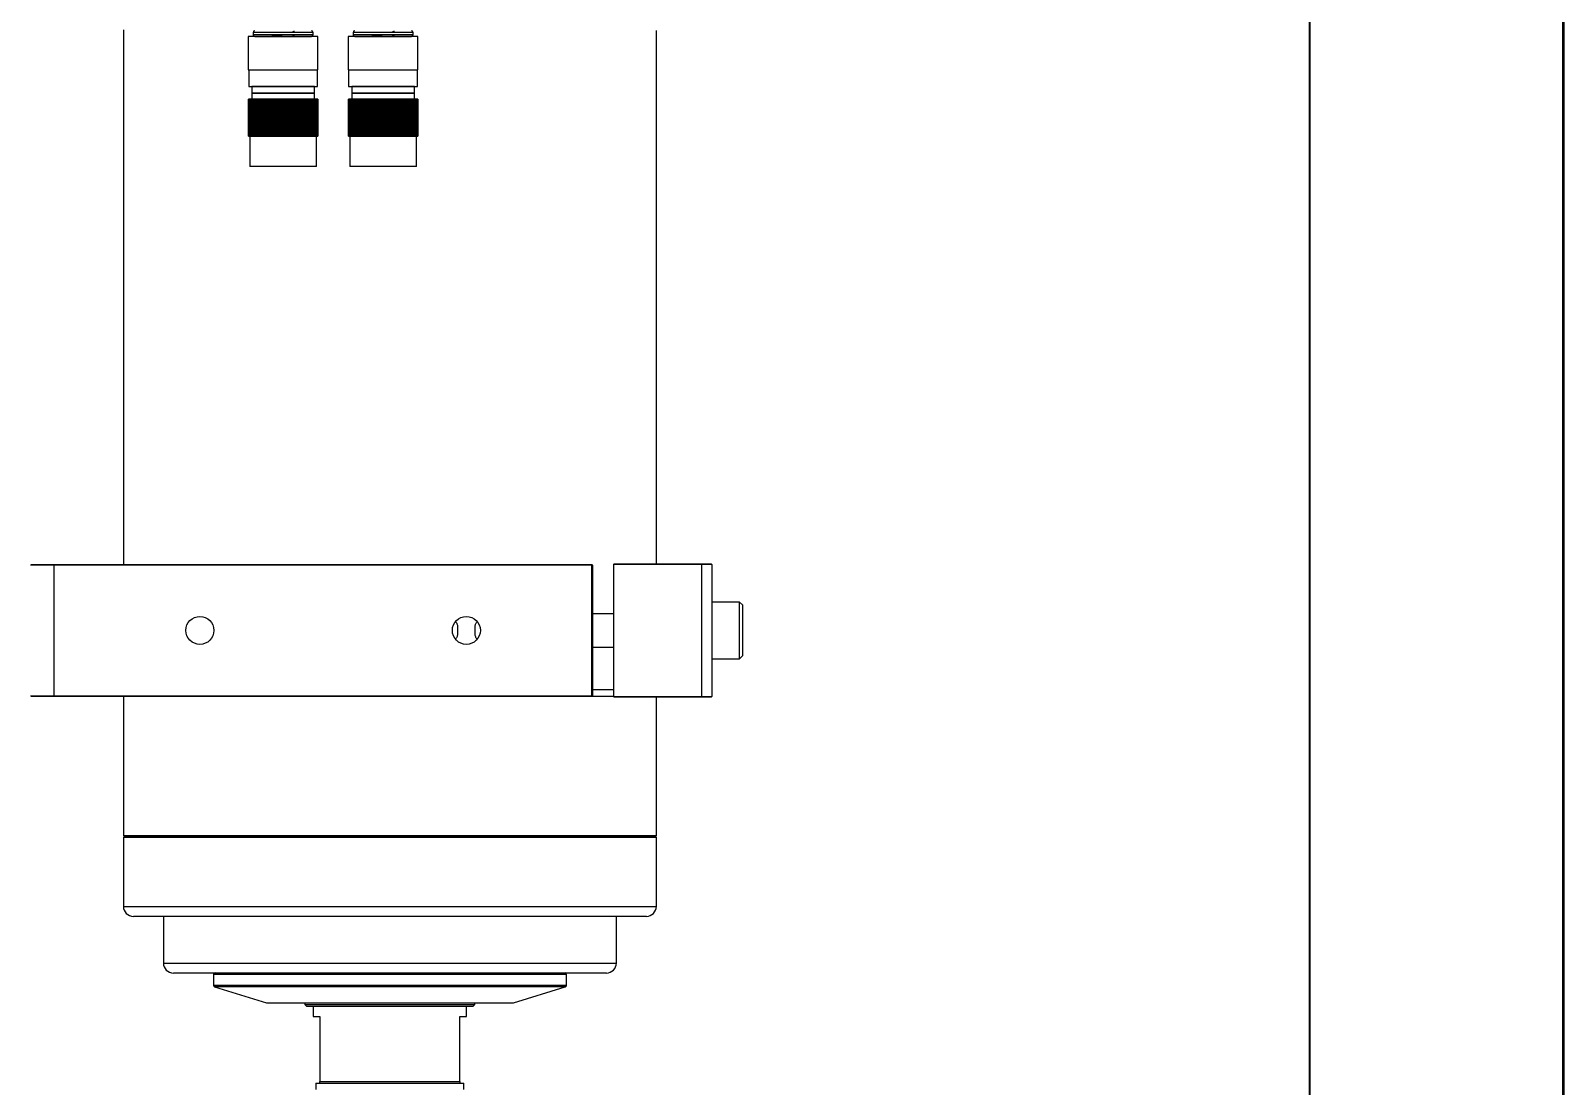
# Model space of a CAD drawing. Header units: millimetres. Extents: x 0 to 279, y 0 to 216.
# Drawn here: x 241.05 to 279.4, y 73.6 to 100 of the extents above; entities that cross this region are included whole.
import ezdxf

# ---------------------------------------------------------------- set-up
doc = ezdxf.new("R2010")
doc.units = ezdxf.units.MM
doc.layers.add('PAGE_BORDER', color=7, linetype='Continuous')

msp = doc.modelspace()

# ---------------------------------------------------------------- linework, layer by layer
at = {"color": 7, "linetype": 'Continuous', "lineweight": 50}
msp.add_line((279.4, 0), (279.4, 215.9), dxfattribs=at)
at = {"color": 7, "linetype": 'Continuous', "lineweight": 25}
for p, q in [((243.375, 100.021), (243.375, 86.654)), ((246.5, 99.856), (246.5, 99.023)), ((247.371, 99.856), (246.5, 99.856)), ((246.621, 99.956), (246.621, 99.898)), ((248.242, 99.856), (247.371, 99.856)), ((248.121, 99.898), (248.121, 99.956)), ((248.242, 99.023), (248.242, 99.856)), ((249, 99.856), (249, 99.023)), ((249.871, 99.856), (249, 99.856)), ((249.121, 99.956), (249.121, 99.898)), ((250.742, 99.856), (249.871, 99.856)), ((250.621, 99.898), (250.621, 99.956)), ((250.742, 99.023), (250.742, 99.856)), ((256.709, 86.671), (256.709, 100.004)), ((246.5, 99.023), (247.371, 99.023)), ((246.509, 99.012), (246.509, 98.604)), ((247.371, 99.012), (246.509, 99.012)), ((246.725, 99.023), (246.725, 99.012)), ((247.371, 99.023), (248.242, 99.023)), ((248.234, 99.012), (247.371, 99.012)), ((248.017, 99.012), (248.017, 99.023)), ((248.234, 98.604), (248.234, 99.012)), ((249, 99.023), (249.871, 99.023)), ((249.009, 99.012), (249.009, 98.604)), ((249.871, 99.012), (249.009, 99.012)), ((249.225, 99.023), (249.225, 99.012)), ((249.871, 99.023), (250.742, 99.023)), ((250.734, 99.012), (249.871, 99.012)), ((250.517, 99.012), (250.517, 99.023)), ((250.734, 98.604), (250.734, 99.012)), ((246.509, 98.604), (247.371, 98.604)), ((246.588, 98.604), (246.588, 98.437)), ((247.371, 98.604), (248.234, 98.604)), ((248.155, 98.437), (248.155, 98.604)), ((249.009, 98.604), (249.871, 98.604)), ((249.088, 98.604), (249.088, 98.437)), ((249.871, 98.604), (250.734, 98.604)), ((250.655, 98.437), (250.655, 98.604)), ((246.505, 98.287), (246.505, 97.362)), ((246.506, 98.287), (246.505, 98.287)), ((246.505, 97.362), (246.505, 98.287)), ((246.505, 98.287), (246.505, 98.287)), ((246.506, 98.287), (246.506, 97.362)), ((246.509, 98.287), (246.506, 98.287)), ((246.509, 98.287), (246.509, 97.362)), ((246.512, 98.287), (246.509, 98.287)), ((246.512, 98.287), (246.512, 97.362)), ((246.515, 98.287), (246.512, 98.287)), ((246.515, 98.287), (246.515, 97.362)), ((246.52, 98.287), (246.515, 98.287)), ((246.52, 98.287), (246.52, 97.362)), ((246.526, 98.287), (246.52, 98.287)), ((246.526, 98.287), (246.526, 97.362)), ((246.532, 98.287), (246.526, 98.287)), ((246.532, 98.287), (246.532, 97.362)), ((246.539, 98.287), (246.532, 98.287)), ((246.539, 98.287), (246.539, 97.362)), ((246.547, 98.287), (246.539, 98.287)), ((246.547, 98.287), (246.547, 97.362)), ((246.556, 98.287), (246.547, 98.287)), ((246.556, 98.287), (246.556, 97.362)), ((246.566, 98.287), (246.556, 98.287)), ((246.566, 98.287), (246.566, 97.362)), ((246.576, 98.287), (246.566, 98.287)), ((246.576, 98.287), (246.576, 97.362)), ((246.587, 98.287), (246.576, 98.287)), ((246.587, 98.287), (246.587, 97.362)), ((246.599, 98.287), (246.587, 98.287)), ((246.588, 98.437), (246.588, 98.287)), ((246.588, 98.437), (247.371, 98.437)), ((246.599, 98.287), (246.599, 97.362)), ((246.612, 98.287), (246.599, 98.287)), ((246.612, 98.287), (246.612, 97.362)), ((246.625, 98.287), (246.612, 98.287)), ((246.625, 98.287), (246.625, 97.362)), ((246.64, 98.287), (246.625, 98.287)), ((246.64, 98.287), (246.64, 97.362)), ((246.655, 98.287), (246.64, 98.287)), ((246.655, 98.287), (246.655, 97.362)), ((246.67, 98.287), (246.655, 98.287)), ((246.67, 98.287), (246.67, 97.362)), ((246.687, 98.287), (246.67, 98.287)), ((246.687, 98.287), (246.687, 97.362)), ((246.704, 98.287), (246.687, 98.287)), ((246.704, 98.287), (246.704, 97.362)), ((246.721, 98.287), (246.704, 98.287)), ((246.721, 98.287), (246.721, 97.362)), ((246.74, 98.287), (246.721, 98.287)), ((246.74, 98.287), (246.74, 97.362)), ((246.759, 98.287), (246.74, 98.287)), ((246.759, 98.287), (246.759, 97.362)), ((246.778, 98.287), (246.759, 98.287)), ((246.778, 98.287), (246.778, 97.362)), ((246.798, 98.287), (246.778, 98.287)), ((246.798, 98.287), (246.798, 97.362)), ((246.819, 98.287), (246.798, 98.287)), ((246.819, 98.287), (246.819, 97.362)), ((246.84, 98.287), (246.819, 98.287)), ((246.84, 98.287), (246.84, 97.362)), ((246.862, 98.287), (246.84, 98.287)), ((246.862, 98.287), (246.862, 97.362)), ((246.884, 98.287), (246.862, 98.287)), ((246.884, 98.287), (246.884, 97.362)), ((246.907, 98.287), (246.884, 98.287)), ((246.907, 98.287), (246.907, 97.362)), ((246.93, 98.287), (246.907, 98.287)), ((246.93, 98.287), (246.93, 97.362)), ((246.953, 98.287), (246.93, 98.287)), ((246.953, 98.287), (246.953, 97.362)), ((246.954, 98.287), (246.953, 98.287)), ((246.954, 98.287), (246.954, 97.362)), ((246.976, 98.287), (246.954, 98.287)), ((246.976, 98.287), (246.976, 97.362)), ((246.978, 98.287), (246.976, 98.287)), ((246.978, 98.287), (246.978, 97.362)), ((247, 98.287), (246.978, 98.287)), ((247, 98.287), (247, 97.362)), ((247.002, 98.287), (247, 98.287)), ((247.002, 98.287), (247.002, 97.362)), ((247.024, 98.287), (247.002, 98.287)), ((247.024, 98.287), (247.024, 97.362)), ((247.027, 98.287), (247.024, 98.287)), ((247.027, 98.287), (247.027, 97.362)), ((247.048, 98.287), (247.027, 98.287)), ((247.048, 98.287), (247.048, 97.362)), ((247.052, 98.287), (247.048, 98.287)), ((247.052, 98.287), (247.052, 97.362)), ((247.073, 98.287), (247.052, 98.287)), ((247.073, 98.287), (247.073, 97.362)), ((247.078, 98.287), (247.073, 98.287)), ((247.078, 98.287), (247.078, 97.362)), ((247.098, 98.287), (247.078, 98.287)), ((247.098, 98.287), (247.098, 97.362)), ((247.103, 98.287), (247.098, 98.287)), ((247.103, 98.287), (247.103, 97.362)), ((247.123, 98.287), (247.103, 98.287)), ((247.123, 98.287), (247.123, 97.362)), ((247.129, 98.287), (247.123, 98.287)), ((247.129, 98.287), (247.129, 97.362)), ((247.149, 98.287), (247.129, 98.287)), ((247.149, 98.287), (247.149, 97.362)), ((247.156, 98.287), (247.149, 98.287)), ((247.156, 98.287), (247.156, 97.362)), ((247.174, 98.287), (247.156, 98.287)), ((247.174, 98.287), (247.174, 97.362)), ((247.182, 98.287), (247.174, 98.287)), ((247.182, 98.287), (247.182, 97.362)), ((247.2, 98.287), (247.182, 98.287)), ((247.2, 98.287), (247.2, 97.362)), ((247.209, 98.287), (247.2, 98.287)), ((247.209, 98.287), (247.209, 97.362)), ((247.226, 98.287), (247.209, 98.287)), ((247.226, 98.287), (247.226, 97.362)), ((247.236, 98.287), (247.226, 98.287)), ((247.236, 98.287), (247.236, 97.362)), ((247.252, 98.287), (247.236, 98.287)), ((247.252, 98.287), (247.252, 97.362)), ((247.263, 98.287), (247.252, 98.287)), ((247.263, 98.287), (247.263, 97.362)), ((247.279, 98.287), (247.263, 98.287)), ((247.279, 98.287), (247.279, 97.362)), ((247.29, 98.287), (247.279, 98.287)), ((247.29, 98.287), (247.29, 97.362)), ((247.305, 98.287), (247.29, 98.287)), ((247.305, 98.287), (247.305, 97.362)), ((247.317, 98.287), (247.305, 98.287)), ((247.317, 98.287), (247.317, 97.362)), ((247.331, 98.287), (247.317, 98.287)), ((247.331, 98.287), (247.331, 97.362)), ((247.344, 98.287), (247.331, 98.287)), ((247.344, 98.287), (247.344, 97.362)), ((247.358, 98.287), (247.344, 98.287)), ((247.358, 98.287), (247.358, 97.362)), ((247.371, 98.287), (247.358, 98.287)), ((247.371, 98.437), (248.155, 98.437)), ((247.384, 98.287), (247.371, 98.287)), ((247.371, 98.287), (247.371, 97.362)), ((247.384, 98.287), (247.384, 97.362)), ((247.398, 98.287), (247.384, 98.287)), ((247.398, 98.287), (247.398, 97.362)), ((247.411, 98.287), (247.398, 98.287)), ((247.411, 98.287), (247.411, 97.362)), ((247.426, 98.287), (247.411, 98.287)), ((247.426, 98.287), (247.426, 97.362)), ((247.437, 98.287), (247.426, 98.287)), ((247.437, 98.287), (247.437, 97.362)), ((247.453, 98.287), (247.437, 98.287)), ((247.453, 98.287), (247.453, 97.362)), ((247.464, 98.287), (247.453, 98.287)), ((247.464, 98.287), (247.464, 97.362)), ((247.48, 98.287), (247.464, 98.287)), ((247.48, 98.287), (247.48, 97.362)), ((247.49, 98.287), (247.48, 98.287)), ((247.49, 98.287), (247.49, 97.362)), ((247.507, 98.287), (247.49, 98.287)), ((247.507, 98.287), (247.507, 97.362)), ((247.516, 98.287), (247.507, 98.287)), ((247.516, 98.287), (247.516, 97.362)), ((247.534, 98.287), (247.516, 98.287)), ((247.534, 98.287), (247.534, 97.362)), ((247.542, 98.287), (247.534, 98.287)), ((247.542, 98.287), (247.542, 97.362)), ((247.56, 98.287), (247.542, 98.287)), ((247.56, 98.287), (247.56, 97.362)), ((247.568, 98.287), (247.56, 98.287)), ((247.568, 98.287), (247.568, 97.362)), ((247.587, 98.287), (247.568, 98.287)), ((247.587, 98.287), (247.587, 97.362)), ((247.594, 98.287), (247.587, 98.287)), ((247.594, 98.287), (247.594, 97.362)), ((247.613, 98.287), (247.594, 98.287)), ((247.613, 98.287), (247.613, 97.362)), ((247.619, 98.287), (247.613, 98.287)), ((247.619, 98.287), (247.619, 97.362)), ((247.639, 98.287), (247.619, 98.287)), ((247.639, 98.287), (247.639, 97.362)), ((247.644, 98.287), (247.639, 98.287)), ((247.644, 98.287), (247.644, 97.362)), ((247.665, 98.287), (247.644, 98.287)), ((247.665, 98.287), (247.665, 97.362)), ((247.669, 98.287), (247.665, 98.287)), ((247.669, 98.287), (247.669, 97.362)), ((247.69, 98.287), (247.669, 98.287)), ((247.69, 98.287), (247.69, 97.362)), ((247.694, 98.287), (247.69, 98.287)), ((247.694, 98.287), (247.694, 97.362)), ((247.715, 98.287), (247.694, 98.287)), ((247.715, 98.287), (247.715, 97.362)), ((247.718, 98.287), (247.715, 98.287)), ((247.718, 98.287), (247.718, 97.362)), ((247.74, 98.287), (247.718, 98.287)), ((247.74, 98.287), (247.74, 97.362)), ((247.742, 98.287), (247.74, 98.287)), ((247.742, 98.287), (247.742, 97.362)), ((247.765, 98.287), (247.742, 98.287)), ((247.765, 98.287), (247.765, 97.362)), ((247.766, 98.287), (247.765, 98.287)), ((247.766, 98.287), (247.766, 97.362)), ((247.789, 98.287), (247.766, 98.287)), ((247.789, 98.287), (247.789, 97.362)), ((247.789, 98.287), (247.789, 97.362)), ((247.789, 98.287), (247.789, 98.287)), ((247.812, 98.287), (247.789, 98.287)), ((247.812, 98.287), (247.812, 97.362)), ((247.835, 98.287), (247.812, 98.287)), ((247.835, 98.287), (247.835, 97.362)), ((247.858, 98.287), (247.835, 98.287)), ((247.858, 98.287), (247.858, 97.362)), ((247.881, 98.287), (247.858, 98.287)), ((247.881, 98.287), (247.881, 97.362)), ((247.902, 98.287), (247.881, 98.287)), ((247.902, 98.287), (247.902, 97.362)), ((247.924, 98.287), (247.902, 98.287)), ((247.924, 98.287), (247.924, 97.362)), ((247.944, 98.287), (247.924, 98.287)), ((247.944, 98.287), (247.944, 97.362)), ((247.964, 98.287), (247.944, 98.287)), ((247.964, 98.287), (247.964, 97.362)), ((247.984, 98.287), (247.964, 98.287)), ((247.984, 98.287), (247.984, 97.362)), ((248.003, 98.287), (247.984, 98.287)), ((248.003, 98.287), (248.003, 97.362)), ((248.021, 98.287), (248.003, 98.287)), ((248.021, 98.287), (248.021, 97.362)), ((248.039, 98.287), (248.021, 98.287)), ((248.039, 98.287), (248.039, 97.362)), ((248.056, 98.287), (248.039, 98.287)), ((248.056, 98.287), (248.056, 97.362)), ((248.072, 98.287), (248.056, 98.287)), ((248.072, 98.287), (248.072, 97.362)), ((248.088, 98.287), (248.072, 98.287)), ((248.088, 98.287), (248.088, 97.362)), ((248.103, 98.287), (248.088, 98.287)), ((248.103, 98.287), (248.103, 97.362)), ((248.117, 98.287), (248.103, 98.287)), ((248.117, 98.287), (248.117, 97.362)), ((248.13, 98.287), (248.117, 98.287)), ((248.13, 98.287), (248.13, 97.362)), ((248.143, 98.287), (248.13, 98.287)), ((248.143, 98.287), (248.143, 97.362)), ((248.155, 98.287), (248.143, 98.287)), ((248.155, 98.287), (248.155, 98.437)), ((248.155, 98.287), (248.155, 97.362)), ((248.166, 98.287), (248.155, 98.287)), ((248.166, 98.287), (248.166, 97.362)), ((248.177, 98.287), (248.166, 98.287)), ((248.177, 98.287), (248.177, 97.362)), ((248.186, 98.287), (248.177, 98.287)), ((248.186, 98.287), (248.186, 97.362)), ((248.195, 98.287), (248.186, 98.287)), ((248.195, 98.287), (248.195, 97.362)), ((248.203, 98.287), (248.195, 98.287)), ((248.203, 98.287), (248.203, 97.362)), ((248.21, 98.287), (248.203, 98.287)), ((248.21, 98.287), (248.21, 97.362)), ((248.217, 98.287), (248.21, 98.287)), ((248.217, 98.287), (248.217, 97.362)), ((248.222, 98.287), (248.217, 98.287)), ((248.222, 98.287), (248.222, 97.362)), ((248.227, 98.287), (248.222, 98.287)), ((248.227, 98.287), (248.227, 97.362)), ((248.231, 98.287), (248.227, 98.287)), ((248.231, 98.287), (248.231, 97.362)), ((248.234, 98.287), (248.231, 98.287)), ((248.234, 98.287), (248.234, 97.362)), ((248.236, 98.287), (248.234, 98.287)), ((248.236, 98.287), (248.236, 97.362)), ((248.237, 98.287), (248.236, 98.287)), ((248.237, 98.287), (248.237, 97.362)), ((248.238, 98.287), (248.237, 98.287)), ((248.238, 98.287), (248.238, 97.362)), ((249.005, 98.287), (249.005, 97.362)), ((249.006, 98.287), (249.005, 98.287)), ((249.005, 97.362), (249.005, 98.287)), ((249.005, 98.287), (249.005, 98.287)), ((249.006, 98.287), (249.006, 97.362)), ((249.009, 98.287), (249.006, 98.287)), ((249.009, 98.287), (249.009, 97.362)), ((249.012, 98.287), (249.009, 98.287)), ((249.012, 98.287), (249.012, 97.362)), ((249.015, 98.287), (249.012, 98.287)), ((249.015, 98.287), (249.015, 97.362)), ((249.02, 98.287), (249.015, 98.287)), ((249.02, 98.287), (249.02, 97.362)), ((249.026, 98.287), (249.02, 98.287)), ((249.026, 98.287), (249.026, 97.362)), ((249.032, 98.287), (249.026, 98.287)), ((249.032, 98.287), (249.032, 97.362)), ((249.039, 98.287), (249.032, 98.287)), ((249.039, 98.287), (249.039, 97.362)), ((249.047, 98.287), (249.039, 98.287)), ((249.047, 98.287), (249.047, 97.362)), ((249.056, 98.287), (249.047, 98.287)), ((249.056, 98.287), (249.056, 97.362)), ((249.066, 98.287), (249.056, 98.287)), ((249.066, 98.287), (249.066, 97.362)), ((249.076, 98.287), (249.066, 98.287)), ((249.076, 98.287), (249.076, 97.362)), ((249.087, 98.287), (249.076, 98.287)), ((249.087, 98.287), (249.087, 97.362)), ((249.099, 98.287), (249.087, 98.287)), ((249.088, 98.437), (249.088, 98.287)), ((249.088, 98.437), (249.871, 98.437)), ((249.099, 98.287), (249.099, 97.362)), ((249.112, 98.287), (249.099, 98.287)), ((249.112, 98.287), (249.112, 97.362)), ((249.125, 98.287), (249.112, 98.287)), ((249.125, 98.287), (249.125, 97.362)), ((249.14, 98.287), (249.125, 98.287)), ((249.14, 98.287), (249.14, 97.362)), ((249.155, 98.287), (249.14, 98.287)), ((249.155, 98.287), (249.155, 97.362)), ((249.17, 98.287), (249.155, 98.287)), ((249.17, 98.287), (249.17, 97.362)), ((249.187, 98.287), (249.17, 98.287)), ((249.187, 98.287), (249.187, 97.362)), ((249.204, 98.287), (249.187, 98.287)), ((249.204, 98.287), (249.204, 97.362)), ((249.221, 98.287), (249.204, 98.287)), ((249.221, 98.287), (249.221, 97.362)), ((249.24, 98.287), (249.221, 98.287)), ((249.24, 98.287), (249.24, 97.362)), ((249.259, 98.287), (249.24, 98.287)), ((249.259, 98.287), (249.259, 97.362)), ((249.278, 98.287), (249.259, 98.287)), ((249.278, 98.287), (249.278, 97.362)), ((249.298, 98.287), (249.278, 98.287)), ((249.298, 98.287), (249.298, 97.362)), ((249.319, 98.287), (249.298, 98.287)), ((249.319, 98.287), (249.319, 97.362)), ((249.34, 98.287), (249.319, 98.287)), ((249.34, 98.287), (249.34, 97.362)), ((249.362, 98.287), (249.34, 98.287)), ((249.362, 98.287), (249.362, 97.362)), ((249.384, 98.287), (249.362, 98.287)), ((249.384, 98.287), (249.384, 97.362)), ((249.407, 98.287), (249.384, 98.287)), ((249.407, 98.287), (249.407, 97.362)), ((249.43, 98.287), (249.407, 98.287)), ((249.43, 98.287), (249.43, 97.362)), ((249.453, 98.287), (249.43, 98.287)), ((249.453, 98.287), (249.453, 97.362)), ((249.454, 98.287), (249.453, 98.287)), ((249.454, 98.287), (249.454, 97.362)), ((249.476, 98.287), (249.454, 98.287)), ((249.476, 98.287), (249.476, 97.362)), ((249.478, 98.287), (249.476, 98.287)), ((249.478, 98.287), (249.478, 97.362)), ((249.5, 98.287), (249.478, 98.287)), ((249.5, 98.287), (249.5, 97.362)), ((249.502, 98.287), (249.5, 98.287)), ((249.502, 98.287), (249.502, 97.362)), ((249.524, 98.287), (249.502, 98.287)), ((249.524, 98.287), (249.524, 97.362)), ((249.527, 98.287), (249.524, 98.287)), ((249.527, 98.287), (249.527, 97.362)), ((249.548, 98.287), (249.527, 98.287)), ((249.548, 98.287), (249.548, 97.362)), ((249.552, 98.287), (249.548, 98.287)), ((249.552, 98.287), (249.552, 97.362)), ((249.573, 98.287), (249.552, 98.287)), ((249.573, 98.287), (249.573, 97.362)), ((249.578, 98.287), (249.573, 98.287)), ((249.578, 98.287), (249.578, 97.362)), ((249.598, 98.287), (249.578, 98.287)), ((249.598, 98.287), (249.598, 97.362)), ((249.603, 98.287), (249.598, 98.287)), ((249.603, 98.287), (249.603, 97.362)), ((249.623, 98.287), (249.603, 98.287)), ((249.623, 98.287), (249.623, 97.362)), ((249.629, 98.287), (249.623, 98.287)), ((249.629, 98.287), (249.629, 97.362)), ((249.649, 98.287), (249.629, 98.287)), ((249.649, 98.287), (249.649, 97.362)), ((249.656, 98.287), (249.649, 98.287)), ((249.656, 98.287), (249.656, 97.362)), ((249.674, 98.287), (249.656, 98.287)), ((249.674, 98.287), (249.674, 97.362)), ((249.682, 98.287), (249.674, 98.287)), ((249.682, 98.287), (249.682, 97.362)), ((249.7, 98.287), (249.682, 98.287)), ((249.7, 98.287), (249.7, 97.362)), ((249.709, 98.287), (249.7, 98.287)), ((249.709, 98.287), (249.709, 97.362)), ((249.726, 98.287), (249.709, 98.287)), ((249.726, 98.287), (249.726, 97.362)), ((249.736, 98.287), (249.726, 98.287)), ((249.736, 98.287), (249.736, 97.362)), ((249.752, 98.287), (249.736, 98.287)), ((249.752, 98.287), (249.752, 97.362)), ((249.763, 98.287), (249.752, 98.287)), ((249.763, 98.287), (249.763, 97.362)), ((249.779, 98.287), (249.763, 98.287)), ((249.779, 98.287), (249.779, 97.362)), ((249.79, 98.287), (249.779, 98.287)), ((249.79, 98.287), (249.79, 97.362)), ((249.805, 98.287), (249.79, 98.287)), ((249.805, 98.287), (249.805, 97.362)), ((249.817, 98.287), (249.805, 98.287)), ((249.817, 98.287), (249.817, 97.362)), ((249.831, 98.287), (249.817, 98.287)), ((249.831, 98.287), (249.831, 97.362)), ((249.844, 98.287), (249.831, 98.287)), ((249.844, 98.287), (249.844, 97.362)), ((249.858, 98.287), (249.844, 98.287)), ((249.858, 98.287), (249.858, 97.362)), ((249.871, 98.287), (249.858, 98.287)), ((249.871, 98.437), (250.655, 98.437)), ((249.871, 98.287), (249.871, 97.362)), ((249.884, 98.287), (249.871, 98.287)), ((249.884, 98.287), (249.884, 97.362)), ((249.898, 98.287), (249.884, 98.287)), ((249.898, 98.287), (249.898, 97.362)), ((249.911, 98.287), (249.898, 98.287)), ((249.911, 98.287), (249.911, 97.362)), ((249.926, 98.287), (249.911, 98.287)), ((249.926, 98.287), (249.926, 97.362)), ((249.937, 98.287), (249.926, 98.287)), ((249.937, 98.287), (249.937, 97.362)), ((249.953, 98.287), (249.937, 98.287)), ((249.953, 98.287), (249.953, 97.362)), ((249.964, 98.287), (249.953, 98.287)), ((249.964, 98.287), (249.964, 97.362)), ((249.98, 98.287), (249.964, 98.287)), ((249.98, 98.287), (249.98, 97.362)), ((249.99, 98.287), (249.98, 98.287)), ((249.99, 98.287), (249.99, 97.362)), ((250.007, 98.287), (249.99, 98.287)), ((250.007, 98.287), (250.007, 97.362)), ((250.016, 98.287), (250.007, 98.287)), ((250.016, 98.287), (250.016, 97.362)), ((250.034, 98.287), (250.016, 98.287)), ((250.034, 98.287), (250.034, 97.362)), ((250.042, 98.287), (250.034, 98.287)), ((250.042, 98.287), (250.042, 97.362)), ((250.06, 98.287), (250.042, 98.287)), ((250.06, 98.287), (250.06, 97.362)), ((250.068, 98.287), (250.06, 98.287)), ((250.068, 98.287), (250.068, 97.362)), ((250.087, 98.287), (250.068, 98.287)), ((250.087, 98.287), (250.087, 97.362)), ((250.094, 98.287), (250.087, 98.287)), ((250.094, 98.287), (250.094, 97.362)), ((250.113, 98.287), (250.094, 98.287)), ((250.113, 98.287), (250.113, 97.362)), ((250.119, 98.287), (250.113, 98.287)), ((250.119, 98.287), (250.119, 97.362)), ((250.139, 98.287), (250.119, 98.287)), ((250.139, 98.287), (250.139, 97.362)), ((250.144, 98.287), (250.139, 98.287)), ((250.144, 98.287), (250.144, 97.362)), ((250.165, 98.287), (250.144, 98.287)), ((250.165, 98.287), (250.165, 97.362)), ((250.169, 98.287), (250.165, 98.287)), ((250.169, 98.287), (250.169, 97.362)), ((250.19, 98.287), (250.169, 98.287)), ((250.19, 98.287), (250.19, 97.362)), ((250.194, 98.287), (250.19, 98.287)), ((250.194, 98.287), (250.194, 97.362)), ((250.215, 98.287), (250.194, 98.287)), ((250.215, 98.287), (250.215, 97.362)), ((250.218, 98.287), (250.215, 98.287)), ((250.218, 98.287), (250.218, 97.362)), ((250.24, 98.287), (250.218, 98.287)), ((250.24, 98.287), (250.24, 97.362)), ((250.242, 98.287), (250.24, 98.287)), ((250.242, 98.287), (250.242, 97.362)), ((250.265, 98.287), (250.242, 98.287)), ((250.265, 98.287), (250.265, 97.362)), ((250.266, 98.287), (250.265, 98.287)), ((250.266, 98.287), (250.266, 97.362)), ((250.289, 98.287), (250.266, 98.287)), ((250.289, 98.287), (250.289, 97.362)), ((250.289, 98.287), (250.289, 97.362)), ((250.289, 98.287), (250.289, 98.287)), ((250.312, 98.287), (250.289, 98.287)), ((250.312, 98.287), (250.312, 97.362)), ((250.335, 98.287), (250.312, 98.287)), ((250.335, 98.287), (250.335, 97.362)), ((250.358, 98.287), (250.335, 98.287)), ((250.358, 98.287), (250.358, 97.362)), ((250.381, 98.287), (250.358, 98.287)), ((250.381, 98.287), (250.381, 97.362)), ((250.402, 98.287), (250.381, 98.287)), ((250.402, 98.287), (250.402, 97.362)), ((250.424, 98.287), (250.402, 98.287)), ((250.424, 98.287), (250.424, 97.362)), ((250.444, 98.287), (250.424, 98.287)), ((250.444, 98.287), (250.444, 97.362)), ((250.464, 98.287), (250.444, 98.287)), ((250.464, 98.287), (250.464, 97.362)), ((250.484, 98.287), (250.464, 98.287)), ((250.484, 98.287), (250.484, 97.362)), ((250.503, 98.287), (250.484, 98.287)), ((250.503, 98.287), (250.503, 97.362)), ((250.521, 98.287), (250.503, 98.287)), ((250.521, 98.287), (250.521, 97.362)), ((250.539, 98.287), (250.521, 98.287)), ((250.539, 98.287), (250.539, 97.362)), ((250.556, 98.287), (250.539, 98.287)), ((250.556, 98.287), (250.556, 97.362)), ((250.572, 98.287), (250.556, 98.287)), ((250.572, 98.287), (250.572, 97.362)), ((250.588, 98.287), (250.572, 98.287)), ((250.588, 98.287), (250.588, 97.362)), ((250.603, 98.287), (250.588, 98.287)), ((250.603, 98.287), (250.603, 97.362)), ((250.617, 98.287), (250.603, 98.287)), ((250.617, 98.287), (250.617, 97.362)), ((250.63, 98.287), (250.617, 98.287)), ((250.63, 98.287), (250.63, 97.362)), ((250.643, 98.287), (250.63, 98.287)), ((250.643, 98.287), (250.643, 97.362)), ((250.655, 98.287), (250.643, 98.287)), ((250.655, 98.287), (250.655, 98.437)), ((250.655, 98.287), (250.655, 97.362)), ((250.666, 98.287), (250.655, 98.287)), ((250.666, 98.287), (250.666, 97.362)), ((250.677, 98.287), (250.666, 98.287)), ((250.677, 98.287), (250.677, 97.362)), ((250.686, 98.287), (250.677, 98.287)), ((250.686, 98.287), (250.686, 97.362)), ((250.695, 98.287), (250.686, 98.287)), ((250.695, 98.287), (250.695, 97.362)), ((250.703, 98.287), (250.695, 98.287)), ((250.703, 98.287), (250.703, 97.362)), ((250.71, 98.287), (250.703, 98.287)), ((250.71, 98.287), (250.71, 97.362)), ((250.717, 98.287), (250.71, 98.287)), ((250.717, 98.287), (250.717, 97.362)), ((250.722, 98.287), (250.717, 98.287)), ((250.722, 98.287), (250.722, 97.362)), ((250.727, 98.287), (250.722, 98.287)), ((250.727, 98.287), (250.727, 97.362)), ((250.731, 98.287), (250.727, 98.287)), ((250.731, 98.287), (250.731, 97.362)), ((250.734, 98.287), (250.731, 98.287)), ((250.734, 98.287), (250.734, 97.362)), ((250.736, 98.287), (250.734, 98.287)), ((250.736, 98.287), (250.736, 97.362)), ((250.737, 98.287), (250.736, 98.287)), ((250.737, 98.287), (250.737, 97.362)), ((250.738, 98.287), (250.737, 98.287)), ((250.738, 98.287), (250.738, 97.362)), ((246.505, 97.362), (246.506, 97.362)), ((246.505, 97.362), (246.505, 97.362)), ((246.506, 97.362), (246.509, 97.362)), ((246.509, 97.362), (246.512, 97.362)), ((246.512, 97.362), (246.515, 97.362)), ((246.515, 97.362), (246.52, 97.362)), ((246.52, 97.362), (246.526, 97.362)), ((246.526, 97.362), (246.532, 97.362)), ((246.532, 97.362), (246.539, 97.362)), ((246.538, 97.362), (246.538, 96.604)), ((246.539, 97.362), (246.547, 97.362)), ((246.547, 97.362), (246.556, 97.362)), ((246.556, 97.362), (246.566, 97.362)), ((246.566, 97.362), (246.576, 97.362)), ((246.576, 97.362), (246.587, 97.362)), ((246.587, 97.362), (246.599, 97.362)), ((246.599, 97.362), (246.612, 97.362)), ((246.612, 97.362), (246.625, 97.362)), ((246.625, 97.362), (246.64, 97.362)), ((246.64, 97.362), (246.655, 97.362)), ((246.655, 97.362), (246.67, 97.362)), ((246.67, 97.362), (246.687, 97.362)), ((246.687, 97.362), (246.704, 97.362)), ((246.704, 97.362), (246.721, 97.362)), ((246.721, 97.362), (246.74, 97.362)), ((246.74, 97.362), (246.759, 97.362)), ((246.759, 97.362), (246.778, 97.362)), ((246.778, 97.362), (246.798, 97.362)), ((246.798, 97.362), (246.819, 97.362)), ((246.819, 97.362), (246.84, 97.362)), ((246.84, 97.362), (246.862, 97.362)), ((246.862, 97.362), (246.884, 97.362)), ((246.884, 97.362), (246.907, 97.362)), ((246.907, 97.362), (246.93, 97.362)), ((246.93, 97.362), (246.953, 97.362)), ((246.953, 97.362), (246.954, 97.362)), ((246.954, 97.362), (246.976, 97.362)), ((246.976, 97.362), (246.978, 97.362)), ((246.978, 97.362), (247, 97.362)), ((247, 97.362), (247.002, 97.362)), ((247.002, 97.362), (247.024, 97.362)), ((247.024, 97.362), (247.027, 97.362)), ((247.027, 97.362), (247.048, 97.362)), ((247.048, 97.362), (247.052, 97.362)), ((247.052, 97.362), (247.073, 97.362)), ((247.073, 97.362), (247.078, 97.362)), ((247.078, 97.362), (247.098, 97.362)), ((247.098, 97.362), (247.103, 97.362)), ((247.103, 97.362), (247.123, 97.362)), ((247.123, 97.362), (247.129, 97.362)), ((247.129, 97.362), (247.149, 97.362)), ((247.149, 97.362), (247.156, 97.362)), ((247.156, 97.362), (247.174, 97.362)), ((247.174, 97.362), (247.182, 97.362)), ((247.182, 97.362), (247.2, 97.362)), ((247.2, 97.362), (247.209, 97.362)), ((247.209, 97.362), (247.226, 97.362)), ((247.226, 97.362), (247.236, 97.362)), ((247.236, 97.362), (247.252, 97.362)), ((247.252, 97.362), (247.263, 97.362)), ((247.263, 97.362), (247.279, 97.362)), ((247.279, 97.362), (247.29, 97.362)), ((247.29, 97.362), (247.305, 97.362)), ((247.305, 97.362), (247.317, 97.362)), ((247.317, 97.362), (247.331, 97.362)), ((247.331, 97.362), (247.344, 97.362)), ((247.344, 97.362), (247.358, 97.362)), ((247.358, 97.362), (247.371, 97.362)), ((247.371, 97.362), (247.384, 97.362)), ((247.384, 97.362), (247.398, 97.362)), ((247.398, 97.362), (247.411, 97.362)), ((247.411, 97.362), (247.426, 97.362)), ((247.426, 97.362), (247.437, 97.362)), ((247.437, 97.362), (247.453, 97.362)), ((247.453, 97.362), (247.464, 97.362)), ((247.464, 97.362), (247.48, 97.362)), ((247.48, 97.362), (247.49, 97.362)), ((247.49, 97.362), (247.507, 97.362)), ((247.507, 97.362), (247.516, 97.362)), ((247.516, 97.362), (247.534, 97.362)), ((247.534, 97.362), (247.542, 97.362)), ((247.542, 97.362), (247.56, 97.362)), ((247.56, 97.362), (247.568, 97.362)), ((247.568, 97.362), (247.587, 97.362)), ((247.587, 97.362), (247.594, 97.362)), ((247.594, 97.362), (247.613, 97.362)), ((247.613, 97.362), (247.619, 97.362)), ((247.619, 97.362), (247.639, 97.362)), ((247.639, 97.362), (247.644, 97.362)), ((247.644, 97.362), (247.665, 97.362)), ((247.665, 97.362), (247.669, 97.362)), ((247.669, 97.362), (247.69, 97.362)), ((247.69, 97.362), (247.694, 97.362)), ((247.694, 97.362), (247.715, 97.362)), ((247.715, 97.362), (247.718, 97.362)), ((247.718, 97.362), (247.74, 97.362)), ((247.74, 97.362), (247.742, 97.362)), ((247.742, 97.362), (247.765, 97.362)), ((247.765, 97.362), (247.766, 97.362)), ((247.766, 97.362), (247.789, 97.362)), ((247.789, 97.362), (247.789, 97.362)), ((247.789, 97.362), (247.812, 97.362)), ((247.812, 97.362), (247.835, 97.362)), ((247.835, 97.362), (247.858, 97.362)), ((247.858, 97.362), (247.881, 97.362)), ((247.881, 97.362), (247.902, 97.362)), ((247.902, 97.362), (247.924, 97.362)), ((247.924, 97.362), (247.944, 97.362)), ((247.944, 97.362), (247.964, 97.362)), ((247.964, 97.362), (247.984, 97.362)), ((247.984, 97.362), (248.003, 97.362)), ((248.003, 97.362), (248.021, 97.362)), ((248.021, 97.362), (248.039, 97.362)), ((248.039, 97.362), (248.056, 97.362)), ((248.056, 97.362), (248.072, 97.362)), ((248.072, 97.362), (248.088, 97.362)), ((248.088, 97.362), (248.103, 97.362)), ((248.103, 97.362), (248.117, 97.362)), ((248.117, 97.362), (248.13, 97.362)), ((248.13, 97.362), (248.143, 97.362)), ((248.143, 97.362), (248.155, 97.362)), ((248.155, 97.362), (248.166, 97.362)), ((248.166, 97.362), (248.177, 97.362)), ((248.177, 97.362), (248.186, 97.362)), ((248.186, 97.362), (248.195, 97.362)), ((248.195, 97.362), (248.203, 97.362)), ((248.203, 97.362), (248.21, 97.362)), ((248.205, 96.604), (248.205, 97.362)), ((248.21, 97.362), (248.217, 97.362)), ((248.217, 97.362), (248.222, 97.362)), ((248.222, 97.362), (248.227, 97.362)), ((248.227, 97.362), (248.231, 97.362)), ((248.231, 97.362), (248.234, 97.362)), ((248.234, 97.362), (248.236, 97.362)), ((248.236, 97.362), (248.237, 97.362)), ((248.237, 97.362), (248.238, 97.362)), ((249.005, 97.362), (249.006, 97.362)), ((249.005, 97.362), (249.005, 97.362)), ((249.006, 97.362), (249.009, 97.362)), ((249.009, 97.362), (249.012, 97.362)), ((249.012, 97.362), (249.015, 97.362)), ((249.015, 97.362), (249.02, 97.362)), ((249.02, 97.362), (249.026, 97.362)), ((249.026, 97.362), (249.032, 97.362)), ((249.032, 97.362), (249.039, 97.362)), ((249.038, 97.362), (249.038, 96.604)), ((249.039, 97.362), (249.047, 97.362)), ((249.047, 97.362), (249.056, 97.362)), ((249.056, 97.362), (249.066, 97.362)), ((249.066, 97.362), (249.076, 97.362)), ((249.076, 97.362), (249.087, 97.362)), ((249.087, 97.362), (249.099, 97.362)), ((249.099, 97.362), (249.112, 97.362)), ((249.112, 97.362), (249.125, 97.362)), ((249.125, 97.362), (249.14, 97.362)), ((249.14, 97.362), (249.155, 97.362)), ((249.155, 97.362), (249.17, 97.362)), ((249.17, 97.362), (249.187, 97.362)), ((249.187, 97.362), (249.204, 97.362)), ((249.204, 97.362), (249.221, 97.362)), ((249.221, 97.362), (249.24, 97.362)), ((249.24, 97.362), (249.259, 97.362)), ((249.259, 97.362), (249.278, 97.362)), ((249.278, 97.362), (249.298, 97.362)), ((249.298, 97.362), (249.319, 97.362)), ((249.319, 97.362), (249.34, 97.362)), ((249.34, 97.362), (249.362, 97.362)), ((249.362, 97.362), (249.384, 97.362)), ((249.384, 97.362), (249.407, 97.362)), ((249.407, 97.362), (249.43, 97.362)), ((249.43, 97.362), (249.453, 97.362)), ((249.453, 97.362), (249.454, 97.362)), ((249.454, 97.362), (249.476, 97.362)), ((249.476, 97.362), (249.478, 97.362)), ((249.478, 97.362), (249.5, 97.362)), ((249.5, 97.362), (249.502, 97.362)), ((249.502, 97.362), (249.524, 97.362)), ((249.524, 97.362), (249.527, 97.362)), ((249.527, 97.362), (249.548, 97.362)), ((249.548, 97.362), (249.552, 97.362)), ((249.552, 97.362), (249.573, 97.362)), ((249.573, 97.362), (249.578, 97.362)), ((249.578, 97.362), (249.598, 97.362)), ((249.598, 97.362), (249.603, 97.362)), ((249.603, 97.362), (249.623, 97.362)), ((249.623, 97.362), (249.629, 97.362)), ((249.629, 97.362), (249.649, 97.362)), ((249.649, 97.362), (249.656, 97.362)), ((249.656, 97.362), (249.674, 97.362)), ((249.674, 97.362), (249.682, 97.362)), ((249.682, 97.362), (249.7, 97.362)), ((249.7, 97.362), (249.709, 97.362)), ((249.709, 97.362), (249.726, 97.362)), ((249.726, 97.362), (249.736, 97.362)), ((249.736, 97.362), (249.752, 97.362)), ((249.752, 97.362), (249.763, 97.362)), ((249.763, 97.362), (249.779, 97.362)), ((249.779, 97.362), (249.79, 97.362)), ((249.79, 97.362), (249.805, 97.362)), ((249.805, 97.362), (249.817, 97.362)), ((249.817, 97.362), (249.831, 97.362)), ((249.831, 97.362), (249.844, 97.362)), ((249.844, 97.362), (249.858, 97.362)), ((249.858, 97.362), (249.871, 97.362)), ((249.871, 97.362), (249.884, 97.362)), ((249.884, 97.362), (249.898, 97.362)), ((249.898, 97.362), (249.911, 97.362)), ((249.911, 97.362), (249.926, 97.362)), ((249.926, 97.362), (249.937, 97.362)), ((249.937, 97.362), (249.953, 97.362)), ((249.953, 97.362), (249.964, 97.362)), ((249.964, 97.362), (249.98, 97.362)), ((249.98, 97.362), (249.99, 97.362)), ((249.99, 97.362), (250.007, 97.362)), ((250.007, 97.362), (250.016, 97.362)), ((250.016, 97.362), (250.034, 97.362)), ((250.034, 97.362), (250.042, 97.362)), ((250.042, 97.362), (250.06, 97.362)), ((250.06, 97.362), (250.068, 97.362)), ((250.068, 97.362), (250.087, 97.362)), ((250.087, 97.362), (250.094, 97.362)), ((250.094, 97.362), (250.113, 97.362)), ((250.113, 97.362), (250.119, 97.362)), ((250.119, 97.362), (250.139, 97.362)), ((250.139, 97.362), (250.144, 97.362)), ((250.144, 97.362), (250.165, 97.362)), ((250.165, 97.362), (250.169, 97.362)), ((250.169, 97.362), (250.19, 97.362)), ((250.19, 97.362), (250.194, 97.362)), ((250.194, 97.362), (250.215, 97.362)), ((250.215, 97.362), (250.218, 97.362)), ((250.218, 97.362), (250.24, 97.362)), ((250.24, 97.362), (250.242, 97.362)), ((250.242, 97.362), (250.265, 97.362)), ((250.265, 97.362), (250.266, 97.362)), ((250.266, 97.362), (250.289, 97.362)), ((250.289, 97.362), (250.289, 97.362)), ((250.289, 97.362), (250.312, 97.362)), ((250.312, 97.362), (250.335, 97.362)), ((250.335, 97.362), (250.358, 97.362)), ((250.358, 97.362), (250.381, 97.362)), ((250.381, 97.362), (250.402, 97.362)), ((250.402, 97.362), (250.424, 97.362)), ((250.424, 97.362), (250.444, 97.362)), ((250.444, 97.362), (250.464, 97.362)), ((250.464, 97.362), (250.484, 97.362)), ((250.484, 97.362), (250.503, 97.362)), ((250.503, 97.362), (250.521, 97.362)), ((250.521, 97.362), (250.539, 97.362)), ((250.539, 97.362), (250.556, 97.362)), ((250.556, 97.362), (250.572, 97.362)), ((250.572, 97.362), (250.588, 97.362)), ((250.588, 97.362), (250.603, 97.362)), ((250.603, 97.362), (250.617, 97.362)), ((250.617, 97.362), (250.63, 97.362)), ((250.63, 97.362), (250.643, 97.362)), ((250.643, 97.362), (250.655, 97.362)), ((250.655, 97.362), (250.666, 97.362)), ((250.666, 97.362), (250.677, 97.362)), ((250.677, 97.362), (250.686, 97.362)), ((250.686, 97.362), (250.695, 97.362)), ((250.695, 97.362), (250.703, 97.362)), ((250.703, 97.362), (250.71, 97.362)), ((250.705, 96.604), (250.705, 97.362)), ((250.71, 97.362), (250.717, 97.362)), ((250.717, 97.362), (250.722, 97.362)), ((250.722, 97.362), (250.727, 97.362)), ((250.727, 97.362), (250.731, 97.362)), ((250.731, 97.362), (250.734, 97.362)), ((250.734, 97.362), (250.736, 97.362)), ((250.736, 97.362), (250.737, 97.362)), ((250.737, 97.362), (250.738, 97.362)), ((247.371, 96.604), (246.538, 96.604)), ((248.205, 96.604), (247.371, 96.604)), ((249.871, 96.604), (249.038, 96.604)), ((250.705, 96.604), (249.871, 96.604)), ((255.638, 86.654), (255.655, 86.671)), ((255.655, 86.671), (257.846, 86.671)), ((257.846, 86.654), (257.846, 86.671)), ((257.846, 86.671), (258.08, 86.671)), ((258.096, 86.654), (258.08, 86.671)), ((241.055, 86.637), (241.071, 86.654)), ((241.638, 86.637), (241.055, 86.637)), ((241.071, 86.654), (241.638, 86.654)), ((241.638, 86.654), (241.638, 86.637)), ((241.638, 86.654), (255.096, 86.654)), ((255.096, 86.637), (241.638, 86.637)), ((241.638, 86.637), (241.638, 83.371)), ((255.096, 86.654), (255.096, 86.637)), ((255.113, 86.637), (255.096, 86.654)), ((255.096, 83.371), (255.096, 86.637)), ((255.113, 86.637), (255.096, 86.637)), ((255.113, 86.637), (255.113, 83.371)), ((257.846, 86.654), (255.638, 86.654)), ((255.638, 86.654), (255.638, 83.354)), ((257.846, 83.354), (257.846, 86.654)), ((258.096, 86.654), (257.846, 86.654)), ((258.096, 86.654), (258.096, 83.354)), ((258.1, 85.712), (258.096, 85.708)), ((258.792, 85.712), (258.1, 85.712)), ((258.1, 85.712), (258.1, 84.296)), ((258.863, 85.642), (258.792, 85.712)), ((258.792, 84.296), (258.792, 85.712)), ((258.863, 85.642), (258.863, 84.367)), ((255.638, 85.421), (255.113, 85.421)), ((255.113, 84.587), (255.638, 84.587)), ((258.792, 84.296), (258.863, 84.367)), ((258.096, 84.3), (258.1, 84.296)), ((258.1, 84.296), (258.792, 84.296)), ((241.055, 83.371), (241.638, 83.371)), ((241.071, 83.354), (241.055, 83.371)), ((241.638, 83.354), (241.071, 83.354)), ((241.638, 83.371), (255.096, 83.371)), ((241.638, 83.371), (241.638, 83.354)), ((255.096, 83.354), (241.638, 83.354)), ((243.375, 83.354), (243.375, 79.879)), ((255.096, 83.371), (255.096, 83.354)), ((255.113, 83.371), (255.096, 83.354)), ((255.113, 83.371), (255.096, 83.371)), ((255.638, 83.354), (255.096, 83.354)), ((255.638, 83.521), (255.113, 83.521)), ((255.638, 83.354), (257.846, 83.354)), ((255.638, 83.354), (255.655, 83.337)), ((257.846, 83.337), (255.655, 83.337)), ((256.709, 79.879), (256.709, 83.337)), ((257.846, 83.354), (257.846, 83.337)), ((257.846, 83.354), (258.096, 83.354)), ((258.08, 83.337), (257.846, 83.337)), ((258.096, 83.354), (258.08, 83.337)), ((243.375, 79.879), (243.4, 79.854)), ((243.375, 79.879), (256.709, 79.879)), ((243.4, 79.854), (243.375, 79.829)), ((243.375, 79.829), (243.375, 78.104)), ((256.709, 79.829), (243.375, 79.829)), ((256.684, 79.854), (243.4, 79.854)), ((256.684, 79.854), (256.709, 79.879)), ((256.709, 79.829), (256.684, 79.854)), ((256.709, 78.104), (256.709, 79.829)), ((256.459, 77.854), (243.625, 77.854)), ((244.375, 77.854), (244.375, 76.687)), ((255.709, 76.687), (255.709, 77.854)), ((255.459, 76.437), (244.625, 76.437)), ((245.625, 76.396), (245.625, 76.135)), ((254.459, 76.135), (254.459, 76.396)), ((245.655, 76.095), (246.953, 75.689)), ((253.131, 75.689), (254.429, 76.095)), ((253.119, 75.687), (246.965, 75.687)), ((247.917, 75.687), (247.917, 75.654)), ((247.917, 75.654), (247.967, 75.604)), ((247.917, 75.654), (252.167, 75.654)), ((252.117, 75.604), (247.967, 75.604)), ((248.125, 75.604), (248.125, 75.354)), ((251.959, 75.354), (251.959, 75.604)), ((252.117, 75.604), (252.167, 75.654)), ((252.167, 75.654), (252.167, 75.687)), ((248.125, 75.354), (248.292, 75.354)), ((248.292, 75.354), (248.292, 73.726)), ((251.792, 75.354), (251.959, 75.354)), ((251.792, 73.726), (251.792, 75.354)), ((248.192, 73.687), (248.192, 73.521)), ((248.192, 73.687), (248.292, 73.687)), ((248.292, 73.726), (251.792, 73.726)), ((248.292, 73.687), (251.792, 73.687)), ((251.792, 73.726), (251.792, 73.687)), ((251.792, 73.687), (251.892, 73.687)), ((251.892, 73.521), (251.892, 73.687))]:
    msp.add_line(p, q, dxfattribs=at)
at = {"color": 8, "linetype": 'Continuous', "lineweight": 25}
for p, q in [((247.371, 99.956), (246.621, 99.956)), ((247.371, 99.898), (246.621, 99.898)), ((248.121, 99.956), (247.371, 99.956)), ((248.121, 99.898), (247.371, 99.898)), ((249.871, 99.956), (249.121, 99.956)), ((249.871, 99.898), (249.121, 99.898)), ((250.621, 99.956), (249.871, 99.956)), ((250.621, 99.898), (249.871, 99.898)), ((243.375, 78.104), (256.709, 78.104)), ((244.375, 76.687), (255.709, 76.687)), ((254.459, 76.396), (245.625, 76.396)), ((245.625, 76.135), (254.459, 76.135)), ((254.429, 76.095), (245.655, 76.095)), ((246.953, 75.689), (253.131, 75.689))]:
    msp.add_line(p, q, dxfattribs=at)
at = {"color": 7, "linetype": 'Continuous', "lineweight": 25}
for centre in [(245.288, 85.004), (251.955, 85.004)]:
    msp.add_circle(centre, 0.35, dxfattribs=at)
for centre, radius, start, end in [((246.663, 99.956), 0.0417, 90, 180), ((246.663, 99.898), 0.0417, 180, 270), ((248.08, 99.956), 0.0417, 0, 90), ((248.08, 99.898), 0.0417, 270, 0), ((249.163, 99.956), 0.0417, 90, 180), ((249.163, 99.898), 0.0417, 180, 270), ((250.58, 99.956), 0.0417, 0, 90), ((250.58, 99.898), 0.0417, 270, 0), ((243.625, 78.104), 0.25, 180, 270), ((256.459, 78.104), 0.25, 270, 0), ((244.625, 76.687), 0.25, 180, 270), ((245.667, 76.396), 0.0417, 90, 180), ((254.417, 76.396), 0.0417, 0, 90), ((255.459, 76.687), 0.25, 270, 0), ((245.667, 76.135), 0.0417, 180, 252.646), ((254.417, 76.135), 0.0417, 287.354, 0), ((246.965, 75.729), 0.0417, 252.646, 270), ((253.119, 75.729), 0.0417, 270, 287.354)]:
    msp.add_arc(centre, radius, start, end, dxfattribs=at)
for points, knots in [([(246.663, 99.856), (246.668, 99.856), (246.679, 99.856), (246.771, 99.856), (246.917, 99.856), (247.103, 99.856), (247.303, 99.856), (247.507, 99.856), (247.704, 99.856), (247.88, 99.856), (248.007, 99.856), (248.074, 99.856), (248.074, 99.856), (248.074, 99.856)], [0, 0, 0, 0, 0.088762, 0.184326, 0.282908, 0.379958, 0.471323, 0.55825, 0.651902, 0.749968, 0.848034, 0.941686, 1, 1, 1, 1]), ([(247.348, 99.886), (247.318, 99.884), (247.252, 99.88), (247.166, 99.875), (247.103, 99.869), (247.095, 99.865), (247.092, 99.864)], [0, 0, 0, 0, 0.220766, 0.502887, 0.785008, 1, 1, 1, 1]), ([(247.596, 99.864), (247.606, 99.87), (247.625, 99.881), (247.645, 99.893), (247.655, 99.898)], [0, 0, 0, 0, 0.499758, 1, 1, 1, 1]), ([(247.597, 99.965), (247.606, 99.97), (247.626, 99.982), (247.645, 99.993), (247.655, 99.999)], [0, 0, 0, 0, 0.499719, 1, 1, 1, 1]), ([(249.163, 99.856), (249.168, 99.856), (249.179, 99.856), (249.271, 99.856), (249.417, 99.856), (249.603, 99.856), (249.803, 99.856), (250.007, 99.856), (250.204, 99.856), (250.38, 99.856), (250.507, 99.856), (250.574, 99.856), (250.574, 99.856), (250.574, 99.856)], [0, 0, 0, 0, 0.088762, 0.184326, 0.282908, 0.379958, 0.471323, 0.55825, 0.651902, 0.749968, 0.848034, 0.941686, 1, 1, 1, 1]), ([(249.848, 99.886), (249.818, 99.884), (249.752, 99.88), (249.666, 99.875), (249.603, 99.869), (249.595, 99.865), (249.592, 99.864)], [0, 0, 0, 0, 0.220766, 0.502887, 0.785008, 1, 1, 1, 1]), ([(250.096, 99.864), (250.106, 99.87), (250.125, 99.881), (250.145, 99.893), (250.155, 99.898)], [0, 0, 0, 0, 0.4997578, 1, 1, 1, 1]), ([(250.097, 99.965), (250.106, 99.97), (250.126, 99.982), (250.145, 99.993), (250.155, 99.999)], [0, 0, 0, 0, 0.499719, 1, 1, 1, 1]), ([(251.684, 85.226), (251.689, 85.219), (251.701, 85.206), (251.716, 85.181), (251.727, 85.15), (251.734, 85.11), (251.736, 85.063), (251.736, 85.01), (251.736, 84.955), (251.735, 84.907), (251.729, 84.867), (251.719, 84.835), (251.704, 84.806), (251.691, 84.79), (251.684, 84.782)], [0, 0, 0, 0, 0.060793, 0.122666, 0.198586, 0.277011, 0.381193, 0.488217, 0.596292, 0.707197, 0.781109, 0.856955, 0.927505, 1, 1, 1, 1]), ([(252.225, 84.782), (252.22, 84.789), (252.208, 84.802), (252.193, 84.827), (252.182, 84.858), (252.175, 84.898), (252.173, 84.945), (252.173, 84.998), (252.173, 85.053), (252.174, 85.101), (252.18, 85.142), (252.19, 85.174), (252.205, 85.202), (252.219, 85.218), (252.225, 85.226)], [0, 0, 0, 0, 0.0607927, 0.1226657, 0.1985862, 0.2770108, 0.3811932, 0.4882172, 0.5962916, 0.7071973, 0.7811089, 0.8569554, 0.9275053, 1, 1, 1, 1]), ([(248.292, 73.687), (248.292, 73.696), (248.292, 73.708), (248.292, 73.722), (248.292, 73.726)], [0, 0, 0, 0, 0.712112, 1, 1, 1, 1])]:
    msp.add_open_spline(points, degree=3, knots=knots, dxfattribs=at)
for points in [[(247.371, 98.604), (247.269, 98.604), (247.063, 98.604), (246.804, 98.604), (246.623, 98.604), (246.6, 98.604), (246.588, 98.604)], [(248.155, 98.604), (248.143, 98.604), (248.119, 98.604), (247.938, 98.604), (247.679, 98.604), (247.474, 98.604), (247.371, 98.604)], [(249.871, 98.604), (249.769, 98.604), (249.563, 98.604), (249.304, 98.604), (249.123, 98.604), (249.1, 98.604), (249.088, 98.604)], [(250.655, 98.604), (250.643, 98.604), (250.619, 98.604), (250.438, 98.604), (250.179, 98.604), (249.974, 98.604), (249.871, 98.604)], [(247.371, 98.437), (247.269, 98.437), (247.063, 98.437), (246.804, 98.437), (246.623, 98.437), (246.6, 98.437), (246.588, 98.437)], [(248.155, 98.437), (248.143, 98.437), (248.119, 98.437), (247.938, 98.437), (247.679, 98.437), (247.474, 98.437), (247.371, 98.437)], [(249.871, 98.437), (249.769, 98.437), (249.563, 98.437), (249.304, 98.437), (249.123, 98.437), (249.1, 98.437), (249.088, 98.437)], [(250.655, 98.437), (250.643, 98.437), (250.619, 98.437), (250.438, 98.437), (250.179, 98.437), (249.974, 98.437), (249.871, 98.437)]]:
    msp.add_open_spline(points, degree=3, dxfattribs=at)
at = {"layer": 'PAGE_BORDER', "lineweight": 35}
msp.add_line((273.05, 209.55), (273.05, 6.35), dxfattribs=at)

doc.saveas('drawing.dxf')
